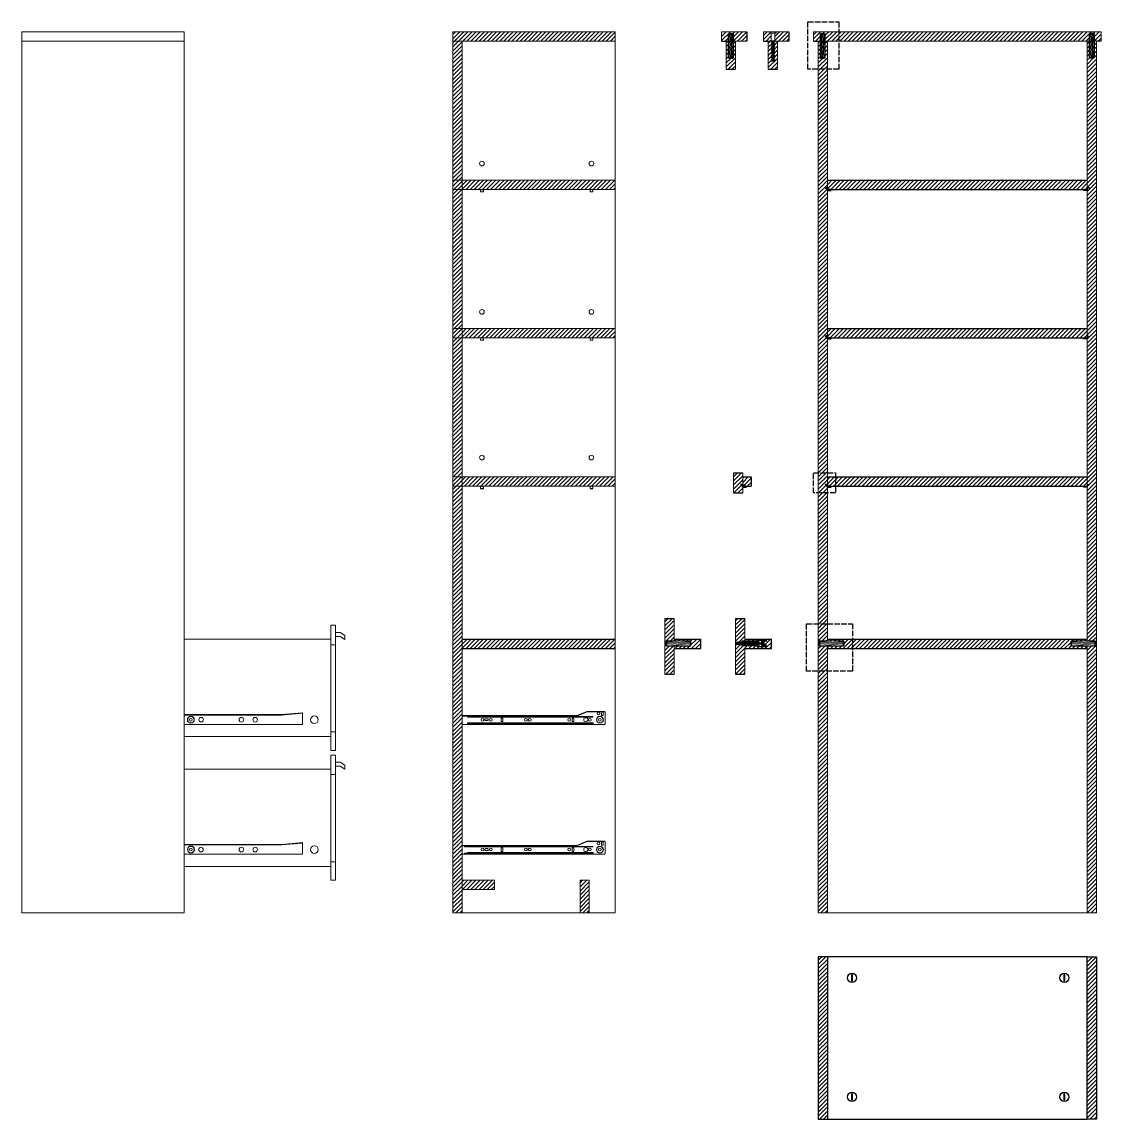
# Model space of a CAD drawing. Header units: inches. Extents: x -239 to 213, y 32 to 510.
# Drawn here: x -238 to -5.4, y 57.6 to 294.2 of the extents above; entities that cross this region are included whole.
import ezdxf

# ---------------------------------------------------------------- set-up
doc = ezdxf.new("R2010")
doc.units = ezdxf.units.IN
doc.header["$MEASUREMENT"] = 0
doc.linetypes.add('ACAD_ISO02W100', pattern=[15, 12, -3])

msp = doc.modelspace()

# ---------------------------------------------------------------- hatches: boundary and pattern name
h = msp.add_hatch()
h.set_pattern_fill('ANSI31', color=256, scale=5)
h.paths.add_polyline_path([(-110.1638, 292.0924), (-145.1638, 292.0924), (-145.1638, 290.0924), (-110.1638, 290.0924)])
h.paths.add_polyline_path([(-143.1638, 290.0924), (-145.1638, 290.0924), (-145.1638, 102.0924), (-143.1638, 102.0924)])
h = msp.add_hatch()
h.set_pattern_fill('ANSI31', color=256, scale=5)
h.paths.add_polyline_path([(-81.767, 292.0924), (-87.2051, 292.0924), (-87.2051, 290.0924), (-86.1981, 290.0921), (-85.7965, 290.0921), (-85.7965, 291.5395, -0.27850265), (-85.7065, 291.6395), (-85.6565, 291.6395), (-85.6565, 291.7395), (-84.8065, 291.7395), (-84.8065, 291.6395), (-84.7709, 291.6395, -0.41421356), (-84.6565, 291.5395), (-84.6565, 290.0921), (-81.767, 290.0921)])
h = msp.add_hatch()
h.set_pattern_fill('ANSI31', color=256, scale=5)
h.paths.add_polyline_path([(-75.1632, 290.0921), (-75.9391, 290.0921), (-75.9391, 290.0454), (-75.7592, 290.0454), (-75.7592, 289.994), (-75.9391, 289.994), (-75.9391, 289.8758), (-75.8734, 289.8758), (-75.8734, 289.8244), (-75.9391, 289.8244), (-75.9391, 289.6959), (-75.7592, 289.6959), (-75.7592, 289.6445), (-75.9391, 289.6445), (-75.9391, 289.5109), (-75.8734, 289.5109), (-75.8734, 289.4595), (-75.9391, 289.4595), (-75.9391, 289.3413), (-75.7592, 289.3413), (-75.7592, 289.2899), (-75.9391, 289.2899), (-75.9391, 289.146), (-75.8734, 289.146), (-75.8734, 289.0946), (-75.9391, 289.0946), (-75.9391, 288.9559), (-75.7592, 288.9559), (-75.7592, 288.9045), (-75.9391, 288.9045), (-75.9391, 288.7503), (-75.8734, 288.7503), (-75.8734, 288.6989), (-75.9391, 288.6989), (-75.9391, 288.555), (-75.7592, 288.555), (-75.7592, 288.5036), (-75.9391, 288.5036), (-75.9391, 288.3751), (-75.8734, 288.3751), (-75.8734, 288.3237), (-75.9391, 288.3237), (-75.9391, 288.1798), (-75.7592, 288.1798), (-75.7592, 288.1284), (-75.9391, 288.1284), (-75.9391, 287.9845), (-75.8734, 287.9845), (-75.8734, 287.9331), (-75.9391, 287.9331), (-75.9391, 287.7635), (-75.7592, 287.7635), (-75.7592, 287.7121), (-75.9391, 287.7121), (-75.9391, 287.5682), (-75.8734, 287.5682), (-75.8734, 287.5168), (-75.9391, 287.5168), (-75.9391, 287.3627), (-75.7592, 287.3627), (-75.7592, 287.3113), (-75.9391, 287.3113), (-75.9391, 287.1365), (-75.8734, 287.1365), (-75.8734, 287.0851), (-75.9391, 287.0851), (-75.9391, 286.9515), (-75.7592, 286.9515), (-75.7592, 286.9001), (-75.9391, 286.9001), (-75.9391, 286.7182), (-75.8734, 286.7182), (-75.8734, 286.6668), (-75.9391, 286.6668), (-75.9391, 286.5332), (-75.7592, 286.5332), (-75.7592, 286.4818), (-75.9391, 286.4818), (-75.9391, 286.2892), (-75.8734, 286.2892), (-75.8734, 286.2378), (-75.9391, 286.2378), (-75.9391, 286.1041), (-75.7592, 286.1041), (-75.7592, 286.0527), (-75.9391, 286.0527), (-75.9391, 285.9921), (-75.7592, 285.9921), (-75.7592, 285.7628), (-76.5144, 285.7628), (-76.5144, 285.9921), (-76.3358, 285.9921), (-76.3358, 286.0527), (-76.5165, 286.0527), (-76.5165, 286.1041), (-76.3358, 286.1041), (-76.3358, 286.2378), (-76.4023, 286.2378), (-76.4023, 286.2892), (-76.3358, 286.2892), (-76.3358, 286.4818), (-76.5165, 286.4818), (-76.5165, 286.5332), (-76.3358, 286.5332), (-76.3358, 286.6668), (-76.4023, 286.6668), (-76.4023, 286.7182), (-76.3358, 286.7182), (-76.3358, 286.9001), (-76.5165, 286.9001), (-76.5165, 286.9515), (-76.3358, 286.9515), (-76.3358, 287.0851), (-76.4023, 287.0851), (-76.4023, 287.1365), (-76.3358, 287.1365), (-76.3358, 287.3113), (-76.5165, 287.3113), (-76.5165, 287.3627), (-76.3358, 287.3627), (-76.3358, 287.5168), (-76.4023, 287.5168), (-76.4023, 287.5682), (-76.3358, 287.5682), (-76.3358, 287.7121), (-76.5165, 287.7121), (-76.5165, 287.7635), (-76.3358, 287.7635), (-76.3358, 287.9331), (-76.4023, 287.9331), (-76.4023, 287.9845), (-76.3358, 287.9845), (-76.3358, 288.1284), (-76.5165, 288.1284), (-76.5165, 288.1798), (-76.3358, 288.1798), (-76.3358, 288.3237), (-76.4023, 288.3237), (-76.4023, 288.3751), (-76.3358, 288.3751), (-76.3358, 288.5036), (-76.5165, 288.5036), (-76.5165, 288.555), (-76.3358, 288.555), (-76.3358, 288.6989), (-76.4023, 288.6989), (-76.4023, 288.7503), (-76.3358, 288.7503), (-76.3358, 288.9045), (-76.5165, 288.9045), (-76.5165, 288.9559), (-76.3358, 288.9559), (-76.3358, 289.0946), (-76.4023, 289.0946), (-76.4023, 289.146), (-76.3358, 289.146), (-76.3358, 289.2899), (-76.5165, 289.2899), (-76.5165, 289.3413), (-76.3358, 289.3413), (-76.3358, 289.4595), (-76.4023, 289.4595), (-76.4023, 289.5109), (-76.3358, 289.5109), (-76.3358, 289.6445), (-76.5165, 289.6445), (-76.5165, 289.6959), (-76.3358, 289.6959), (-76.3358, 289.8244), (-76.4023, 289.8244), (-76.4023, 289.8758), (-76.3358, 289.8758), (-76.3358, 289.994), (-76.5165, 289.994), (-76.5165, 290.0454), (-76.3358, 290.0454), (-76.3358, 290.0921), (-77.1562, 290.0921), (-77.1562, 284.0258), (-75.1632, 284.0258)])
h.paths.add_polyline_path([(-72.725, 292.0924), (-78.1632, 292.0924), (-78.1632, 290.0924), (-77.1562, 290.0921), (-76.3358, 290.0921), (-76.3358, 290.1251), (-76.5144, 290.1251), (-76.5144, 291.6732, -0.0734125), (-76.9141, 291.841, -0.19174143), (-75.3858, 291.8363, -0.06861415), (-75.7592, 291.6781), (-75.7592, 290.1251), (-75.9391, 290.1251), (-75.9391, 290.0921), (-72.725, 290.0921)])
h = msp.add_hatch()
h.set_pattern_fill('ANSI31', color=256, scale=5)
h.paths.add_polyline_path([(-5.4034, 292.0924), (-67.4034, 292.0924), (-67.4034, 290.0924), (-66.3965, 290.0921), (-6.3965, 290.0921), (-5.4034, 290.0924)])
h.paths.add_polyline_path([(-65.0048, 291.6395), (-65.8548, 291.6395), (-65.8548, 291.7395), (-65.0048, 291.7395)], flags=16)
h.paths.add_polyline_path([(-7.8292, 291.671), (-7.8292, 291.771), (-6.9792, 291.771), (-6.9792, 291.671)], flags=16)
h.paths.add_polyline_path([(-64.959, 291.5395), (-65.1919, 291.5395), (-65.2853, 290.0921), (-65.0525, 290.0921)], flags=16)
h.paths.add_polyline_path([(-65.1919, 291.5395), (-65.4247, 291.5395), (-65.5182, 290.0921), (-65.2853, 290.0921)], flags=16)
h.paths.add_polyline_path([(-65.4247, 291.5395), (-65.4248, 291.5395), (-65.6719, 291.5395), (-65.7654, 290.0921), (-65.5182, 290.0921)], flags=16)
h.paths.add_polyline_path([(-65.6719, 291.5395), (-65.8788, 291.5395), (-65.9722, 290.0921), (-65.7654, 290.0921)], flags=16)
h.paths.add_polyline_path([(-65.8788, 291.5395), (-65.9948, 291.5395), (-65.9948, 290.0921), (-65.9722, 290.0921)], flags=16)
h.paths.add_polyline_path([(-64.8548, 291.5395), (-64.959, 291.5395), (-65.0525, 290.0921), (-64.8548, 290.0921)], flags=16)
h.paths.add_polyline_path([(-64.9693, 291.6395), (-65.0048, 291.6395), (-65.9048, 291.6395, 0.27850265), (-65.9948, 291.5395), (-65.4248, 291.5395), (-64.8548, 291.5395, 0.41421356)], flags=16)
h.paths.add_polyline_path([(-6.9334, 291.571), (-7.1662, 291.571), (-7.2617, 290.0921), (-7.0289, 290.0921)], flags=16)
h.paths.add_polyline_path([(-6.8292, 291.571), (-6.9334, 291.571), (-7.0289, 290.0921), (-6.8292, 290.0921)], flags=16)
h.paths.add_polyline_path([(-7.1662, 291.571), (-7.3991, 291.571), (-7.4946, 290.0921), (-7.2617, 290.0921)], flags=16)
h.paths.add_polyline_path([(-7.3991, 291.571), (-7.3992, 291.571), (-7.6463, 291.571), (-7.7418, 290.0921), (-7.4946, 290.0921)], flags=16)
h.paths.add_polyline_path([(-7.6463, 291.571), (-7.8531, 291.571), (-7.9486, 290.0921), (-7.7418, 290.0921)], flags=16)
h.paths.add_polyline_path([(-7.8531, 291.571), (-7.9692, 291.571), (-7.9692, 290.0921), (-7.9486, 290.0921)], flags=16)
h.paths.add_polyline_path([(-6.9436, 291.671), (-6.9792, 291.671), (-7.8792, 291.671, 0.27850265), (-7.9692, 291.571), (-7.3992, 291.571), (-6.8292, 291.571, 0.41421356)], flags=16)
h = msp.add_hatch()
h.set_pattern_fill('ANSI31', color=256, scale=5)
h.set_pattern_definition([(45, (-19.8017, 0), (-0.4419417, 0.4419417), [])])
h.paths.add_polyline_path([(-85.6565, 286.3395), (-85.6565, 286.4395), (-84.8065, 286.4395), (-84.8065, 286.3395)], flags=16)
h.paths.add_polyline_path([(-86.1981, 284.0258), (-84.2051, 284.0258), (-84.2051, 290.0921), (-84.6565, 290.0921), (-84.6565, 286.5395), (-85.7965, 286.5395), (-85.7965, 290.0921), (-86.1981, 290.0921)])
h = msp.add_hatch()
h.set_pattern_fill('ANSI31', color=256, scale=5)
h.paths.add_polyline_path([(-65.8548, 286.3395), (-65.8548, 286.4395), (-65.0048, 286.4395), (-65.0048, 286.3395)], flags=16)
h.paths.add_polyline_path([(-64.8548, 290.0921), (-64.8548, 286.5395), (-65.9948, 286.5395), (-65.9948, 290.0921), (-66.3965, 290.0921), (-66.3965, 164.4202), (-64.4034, 164.4202), (-64.4034, 290.0921)])
h = msp.add_hatch()
h.set_pattern_fill('ANSI31', color=256, scale=5)
h.paths.add_polyline_path([(-6.7511, 160.7167), (-6.7511, 159.5767, 0.27850265), (-6.6511, 159.6667), (-6.6511, 160.5667), (-6.6511, 160.6167, 0.3753293)], flags=16)
h.paths.add_polyline_path([(-11.9511, 159.7167), (-11.9511, 160.5667), (-11.8511, 160.5667), (-11.8511, 159.7167)], flags=16)
h.paths.add_polyline_path([(-7.8292, 286.371), (-7.8292, 286.471), (-6.9792, 286.471), (-6.9792, 286.371)], flags=16)
h.paths.add_polyline_path([(-11.7511, 160.7167, 0.41421356), (-11.8511, 160.6022), (-11.8511, 160.5667), (-11.8511, 159.6667, 0.27850265), (-11.7511, 159.5767), (-11.7511, 160.1467)], flags=16)
h.paths.add_polyline_path([(-11.7511, 160.3796), (-11.7511, 160.1468), (-6.7511, 159.8239), (-6.7511, 160.0567)], flags=16)
h.paths.add_polyline_path([(-11.7511, 160.6125), (-11.7511, 160.3796), (-6.7511, 160.0567), (-6.7511, 160.2896)], flags=16)
h.paths.add_polyline_path([(-9.7586, 160.7167), (-11.7511, 160.7167), (-11.7511, 160.6125), (-6.7511, 160.2896), (-6.7511, 160.5224)], flags=16)
h.paths.add_polyline_path([(-11.7511, 159.8996), (-11.7511, 159.6927), (-9.9545, 159.5767), (-6.7511, 159.5767)], flags=16)
h.paths.add_polyline_path([(-11.7511, 160.1468), (-11.7511, 160.1467), (-11.7511, 159.8996), (-6.7511, 159.5767), (-6.7511, 159.8239)], flags=16)
h.paths.add_polyline_path([(-11.7511, 159.6927), (-11.7511, 159.5767), (-9.9545, 159.5767)], flags=0)
h.paths.add_polyline_path([(-6.7511, 160.7167), (-9.7586, 160.7167), (-6.7511, 160.5224)], flags=16)
h.paths.add_polyline_path([(-6.5511, 160.5667), (-6.6511, 160.5667), (-6.6511, 159.7167), (-6.5511, 159.7167)], flags=16)
h.paths.add_polyline_path([(-6.8292, 290.0921), (-6.8292, 286.571), (-7.9692, 286.571), (-7.9692, 290.0921), (-8.4034, 290.0921), (-8.4034, 161.0924), (-58.9716, 161.0924), (-58.9716, 159.0924), (-8.4034, 159.0924), (-8.4034, 102.0921), (-6.3965, 102.0921), (-6.3965, 290.0921)])
h = msp.add_hatch()
h.set_pattern_fill('ANSI31', color=256, scale=5)
h.paths.add_polyline_path([(-110.1638, 260.0924), (-145.1638, 260.0924), (-145.1638, 258.0924), (-110.1638, 258.0924)])
h = msp.add_hatch()
h.set_pattern_fill('ANSI31', color=256, scale=5)
h.paths.add_polyline_path([(-8.4034, 260.0924), (-64.4034, 260.0924), (-64.4034, 258.0924), (-8.4034, 258.0924)])
h.paths.add_polyline_path([(-8.4034, 228.0924), (-64.4034, 228.0924), (-64.4034, 226.0924), (-8.4034, 226.0924)])
h.paths.add_polyline_path([(-8.4034, 196.0924), (-64.4034, 196.0924), (-64.4034, 194.0924), (-8.4034, 194.0924)])
h = msp.add_hatch()
h.set_pattern_fill('ANSI31', color=256, scale=5)
h.paths.add_polyline_path([(-110.1638, 228.0924), (-143.1638, 228.0924), (-143.1638, 226.0924), (-110.1638, 226.0924)])
h = msp.add_hatch()
h.set_pattern_fill('ANSI31', color=256, scale=5)
h.set_pattern_definition([(45, (-18.2275, 0), (-0.4419417, 0.4419417), [])])
h.paths.add_polyline_path([(-84.624, 192.6364), (-82.6309, 192.6364), (-82.6309, 196.9697), (-84.624, 196.9697)])
h = msp.add_hatch()
h.set_pattern_fill('ANSI31', color=256, scale=5)
h.paths.add_polyline_path([(-110.1638, 196.0924), (-143.1638, 196.0924), (-143.1638, 194.0924), (-110.1638, 194.0924)])
h = msp.add_hatch()
h.set_pattern_fill('ANSI31', color=256, scale=5)
h.paths.add_polyline_path([(-80.8549, 196.0924), (-82.6309, 196.0924), (-82.6309, 194.0924), (-82.0172, 194.0924), (-80.8549, 194.0924)])
h = msp.add_hatch()
h.set_pattern_fill('ANSI31', color=256, scale=5)
h.paths.add_polyline_path([(-97.4222, 165.5768), (-99.4222, 165.5768), (-99.4222, 153.5652), (-97.4222, 153.5652), (-97.4222, 159.5767), (-99.0209, 159.5767, -0.27850265), (-99.1209, 159.6667), (-99.1209, 159.7167), (-99.2209, 159.7167), (-99.2209, 160.5667), (-99.1209, 160.5667), (-99.1209, 160.6022, -0.41421356), (-99.0209, 160.7167), (-97.4222, 160.7167)])
h = msp.add_hatch()
h.set_pattern_fill('ANSI31', color=256, scale=5)
h.paths.add_polyline_path([(-82.1794, 165.5768), (-84.1794, 165.5768), (-84.1794, 153.5652), (-82.1794, 153.5652), (-82.1794, 159.0924), (-76.479, 159.0924), (-76.479, 161.0924), (-82.1794, 161.0924)])
h.paths.add_polyline_path([(-82.8791, 160.641), (-79.4993, 160.641), (-79.4993, 160.8644), (-77.5351, 160.8644), (-77.5351, 160.774), (-77.5351, 160.6612), (-77.6552, 160.6612), (-78.0351, 160.6612), (-78.0351, 159.701), (-77.5351, 159.701), (-77.5351, 159.574), (-77.5351, 159.474), (-79.4993, 159.474), (-79.4993, 159.701), (-82.8791, 159.701), (-82.8791, 159.9367), (-82.9654, 159.9367, -0.17312761), (-82.9995, 159.879, -0.27328115), (-83.029, 159.9367), (-83.1507, 159.9367, -0.17312761), (-83.1848, 159.879, -0.27328115), (-83.2144, 159.9367), (-83.3431, 159.9367, -0.17312761), (-83.3772, 159.879, -0.27328115), (-83.4067, 159.9367), (-83.541, 159.9367, -0.17312761), (-83.5751, 159.879, -0.27328115), (-83.6046, 159.9367), (-83.7409, 159.9367, -0.17312761), (-83.775, 159.879, -0.27328115), (-83.8046, 159.9367), (-84.0427, 159.9367), (-84.0427, 160.3975), (-83.9106, 160.3975, -0.17312761), (-83.8765, 160.4553, -0.27328115), (-83.847, 160.3975), (-83.7107, 160.3975, -0.17312761), (-83.6766, 160.4553, -0.27328115), (-83.6471, 160.3975), (-83.5128, 160.3975, -0.17312761), (-83.4787, 160.4553, -0.27328115), (-83.4492, 160.3975), (-83.3205, 160.3975, -0.17312761), (-83.2864, 160.4553, -0.27328115), (-83.2568, 160.3975), (-83.1351, 160.3975, -0.17312761), (-83.101, 160.4553, -0.27328115), (-83.0715, 160.3975), (-82.8791, 160.3975)], flags=16)
h.paths.add_polyline_path([(-78.5123, 160.3212), (-78.5123, 160.641), (-78.1123, 160.641), (-78.1123, 159.701), (-78.5123, 159.701), (-78.5123, 160.0212)], flags=0)
h = msp.add_hatch()
h.set_pattern_fill('ANSI31', color=256, scale=5)
h.paths.add_polyline_path([(-64.4034, 164.4202), (-66.3965, 164.4202), (-66.3965, 154.1765), (-64.4034, 154.1765), (-64.4034, 159.5767), (-66.0021, 159.5767, -0.27850265), (-66.1021, 159.6667), (-66.1021, 159.7167), (-66.2021, 159.7167), (-66.2021, 160.5667), (-66.1021, 160.5667), (-66.1021, 160.6022, -0.41421356), (-66.0021, 160.7167), (-64.4034, 160.7167)])
h = msp.add_hatch()
h.set_pattern_fill('ANSI31', color=256, scale=5)
h.paths.add_polyline_path([(-110.1638, 161.0924), (-143.1638, 161.0924), (-143.1638, 159.0924), (-110.1638, 159.0924)])
h = msp.add_hatch()
h.set_pattern_fill('ANSI31', color=256, scale=5)
h.paths.add_polyline_path([(-91.7217, 161.0924), (-97.4222, 161.0924), (-97.4222, 160.7167), (-94.0209, 160.7167, -0.41421356), (-93.9209, 160.6022), (-93.9209, 160.5667), (-93.8209, 160.5667), (-93.8209, 159.7167), (-93.9209, 159.7167), (-93.9209, 159.6667, -0.27850265), (-94.0209, 159.5767), (-97.4222, 159.5767), (-97.4222, 159.0924), (-91.7217, 159.0924)])
h = msp.add_hatch()
h.set_pattern_fill('ANSI31', color=256, scale=5)
h.paths.add_polyline_path([(-61.0021, 161.0924), (-64.4034, 161.0924), (-64.4034, 160.7167), (-61.0021, 160.7167)])
h.paths.add_polyline_path([(-61.0021, 159.5767), (-64.4034, 159.5767), (-64.4034, 159.0924), (-61.0021, 159.0924)])
h.paths.add_polyline_path([(-58.9716, 161.0924), (-61.0021, 161.0924), (-61.0021, 159.5767, 0.27850265), (-60.9021, 159.6667), (-60.9021, 160.5667), (-60.8021, 160.5667), (-60.8021, 159.7167), (-60.9021, 159.7167), (-60.9021, 159.6667, -0.27850265), (-61.0021, 159.5767), (-61.0021, 159.0924), (-58.9716, 159.0924)])
h = msp.add_hatch()
h.set_pattern_fill('ANSI31', color=256, scale=5)
h.paths.add_polyline_path([(-64.4034, 154.1765), (-66.3965, 154.1765), (-66.3965, 102.0921), (-64.4034, 102.0921)])
h = msp.add_hatch()
h.set_pattern_fill('ANSI31', color=256, scale=5)
h.paths.add_polyline_path([(-136.1638, 109.0924), (-143.1638, 109.0924), (-143.1638, 107.0924), (-136.1638, 107.0924)])
h.paths.add_polyline_path([(-115.7301, 109.0924), (-117.7301, 109.0924), (-117.7301, 102.0924), (-115.7301, 102.0924)])
h = msp.add_hatch()
h.set_pattern_fill('ANSI31', color=256, scale=5)
h.paths.add_polyline_path([(-64.4034, 92.6074), (-66.4034, 92.6074), (-66.4034, 57.6074), (-64.4034, 57.6074)])
h.paths.add_polyline_path([(-6.4034, 92.6074), (-8.4034, 92.6074), (-8.4034, 57.6074), (-6.4034, 57.6074)])

# ---------------------------------------------------------------- linework, layer by layer
at = {"lineweight": 5}
for p, q in [((-87.2051, 292.0924), (-81.767, 292.0924)), ((-87.2051, 292.0924), (-87.2051, 290.0924)), ((-85.7965, 286.5395), (-85.4736, 291.5395)), ((-85.7965, 289.7429), (-85.6805, 291.5395)), ((-85.5493, 286.5395), (-85.2264, 291.5395)), ((-85.3164, 286.5395), (-84.9935, 291.5395)), ((-85.0836, 286.5395), (-84.7607, 291.5395)), ((-84.7709, 291.6395), (-84.8065, 291.6395)), ((-78.1632, 292.0924), (-72.725, 292.0924)), ((-78.1632, 292.0924), (-78.1632, 290.0924)), ((-67.4034, 292.0924), (-5.4034, 292.0924)), ((-67.4034, 292.0924), (-67.4034, 290.0924)), ((-65.9948, 286.5395), (-65.6719, 291.5395)), ((-65.9948, 289.7429), (-65.8788, 291.5395)), ((-65.7476, 286.5395), (-65.4247, 291.5395)), ((-65.5147, 286.5395), (-65.1919, 291.5395)), ((-65.2819, 286.5395), (-64.959, 291.5395)), ((-64.9693, 291.6395), (-65.0048, 291.6395)), ((-7.9692, 286.571), (-7.6463, 291.571)), ((-7.9692, 289.7744), (-7.8531, 291.571)), ((-7.722, 286.571), (-7.3991, 291.571)), ((-7.4891, 286.571), (-7.1662, 291.571)), ((-7.2562, 286.571), (-6.9334, 291.571)), ((-6.9436, 291.671), (-6.9792, 291.671)), ((-5.4034, 290.0924), (-5.4034, 292.0924)), ((-203.0482, 290.0924), (-238.0482, 290.0924)), ((-110.1638, 290.0924), (-145.1638, 290.0924)), ((-143.1638, 290.0924), (-143.1638, 102.0924)), ((-84.8507, 286.5395), (-84.6565, 289.547)), ((-84.2051, 290.0924), (-84.2051, 284.0258)), ((-75.7592, 290.1251), (-76.5144, 290.1251)), ((-76.3358, 290.1251), (-76.3358, 290.0454)), ((-76.3358, 289.994), (-76.3358, 289.8758)), ((-76.3358, 289.8244), (-76.3358, 289.6959)), ((-76.3358, 289.6445), (-76.3358, 289.5109)), ((-76.3358, 289.4595), (-76.3358, 289.3413)), ((-76.3358, 289.2899), (-76.3358, 289.146)), ((-76.3358, 289.0946), (-76.3358, 288.9559)), ((-76.3358, 288.9045), (-76.3358, 288.7503)), ((-76.3358, 288.6989), (-76.3358, 288.555)), ((-75.1632, 290.0924), (-75.1632, 284.0258)), ((-65.049, 286.5395), (-64.8548, 289.547)), ((-64.4034, 290.0924), (-64.4034, 160.7167)), ((-8.4034, 160.7167), (-8.4034, 290.0924)), ((-7.0234, 286.571), (-6.8292, 289.5786)), ((-84.7709, 286.4395), (-84.8065, 286.4395)), ((-76.3358, 288.5036), (-76.3358, 288.3751)), ((-76.3358, 288.3237), (-76.3358, 288.1798)), ((-76.3358, 288.1284), (-76.3358, 287.9845)), ((-76.3358, 287.9331), (-76.3358, 287.7635)), ((-76.3358, 287.7121), (-76.3358, 287.5682)), ((-76.3358, 287.5168), (-76.3358, 287.3627)), ((-76.3358, 287.3113), (-76.3358, 287.1365)), ((-76.3358, 287.0851), (-76.3358, 286.9515)), ((-76.3358, 286.9001), (-76.3358, 286.7182)), ((-76.3358, 286.6668), (-76.3358, 286.5332)), ((-76.3358, 286.4818), (-76.3358, 286.2892)), ((-64.9693, 286.4395), (-65.0048, 286.4395)), ((-6.9436, 286.471), (-6.9792, 286.471)), ((-75.7592, 285.9921), (-76.5144, 285.9921)), ((-76.3358, 286.2378), (-76.3358, 286.1041)), ((-76.3358, 286.0527), (-76.3358, 285.9921)), ((-145.1638, 260.0924), (-110.1638, 260.0924)), ((-145.1638, 258.0924), (-110.1638, 258.0924)), ((-139.1716, 257.7924), (-139.1716, 257.5924)), ((-138.5716, 257.7924), (-138.5716, 257.5924)), ((-115.575, 257.7924), (-115.575, 257.5924)), ((-114.975, 257.7924), (-114.975, 257.5924)), ((-145.1638, 228.0924), (-110.1638, 228.0924)), ((-145.1638, 226.0924), (-110.1638, 226.0924)), ((-139.1716, 225.7924), (-139.1716, 225.5924)), ((-138.5716, 225.7924), (-138.5716, 225.5924)), ((-115.575, 225.7924), (-115.575, 225.5924)), ((-114.975, 225.7924), (-114.975, 225.5924)), ((-82.6309, 196.9697), (-82.6309, 192.6364)), ((-145.1638, 196.0924), (-110.1638, 196.0924)), ((-145.1638, 194.0924), (-110.1638, 194.0924)), ((-139.1716, 193.7924), (-139.1716, 193.5924)), ((-138.5716, 193.7924), (-138.5716, 193.5924)), ((-115.575, 193.7924), (-115.575, 193.5924)), ((-114.975, 193.7924), (-114.975, 193.5924)), ((-99.4222, 153.5652), (-99.4222, 165.5768)), ((-97.4222, 165.5768), (-97.4222, 160.7167)), ((-84.1794, 153.5652), (-84.1794, 165.5768)), ((-82.1794, 165.5768), (-82.1794, 161.0924)), ((-169.4339, 162.5609), (-168.4339, 161.9149)), ((-169.4339, 161.7068), (-168.4339, 161.0609)), ((-171.4339, 159.8924), (-170.4339, 159.8924)), ((-99.1209, 160.6022), (-99.1209, 160.5667)), ((-94.0209, 160.2896), (-99.0209, 160.6125)), ((-94.0209, 160.0567), (-99.0209, 160.3796)), ((-94.0209, 159.8239), (-99.0209, 160.1468)), ((-94.0209, 159.5767), (-99.0209, 159.8996)), ((-97.2243, 159.5767), (-99.0209, 159.6927)), ((-97.4222, 159.5767), (-97.4222, 153.5652)), ((-94.0209, 160.5224), (-97.0284, 160.7167)), ((-93.9209, 160.6022), (-93.9209, 160.5667)), ((-82.1794, 159.0924), (-82.1794, 153.5652)), ((-66.1021, 160.6022), (-66.1021, 160.5667)), ((-61.0021, 160.2896), (-66.0021, 160.6125)), ((-61.0021, 160.0567), (-66.0021, 160.3796)), ((-61.0021, 159.8239), (-66.0021, 160.1468)), ((-61.0021, 159.5767), (-66.0021, 159.8996)), ((-64.2055, 159.5767), (-66.0021, 159.6927)), ((-64.4034, 159.5767), (-64.4034, 102.0924)), ((-61.0021, 160.5224), (-64.0097, 160.7167)), ((-60.9021, 160.6022), (-60.9021, 160.5667)), ((-11.8511, 160.6022), (-11.8511, 160.5667)), ((-6.7511, 160.2896), (-11.7511, 160.6125)), ((-6.7511, 160.0567), (-11.7511, 160.3796)), ((-6.7511, 159.8239), (-11.7511, 160.1468)), ((-6.7511, 159.5767), (-11.7511, 159.8996)), ((-9.9545, 159.5767), (-11.7511, 159.6927)), ((-6.7511, 160.5224), (-9.7586, 160.7167)), ((-8.4034, 102.0924), (-8.4034, 159.5767)), ((-6.6511, 160.6022), (-6.6511, 160.5667)), ((-120.6832, 144.5116), (-120.6832, 144.6116)), ((-116.2265, 145.4361), (-112.3128, 145.4361)), ((-171.4339, 141.0924), (-170.4339, 141.0924)), ((-169.4339, 134.5609), (-168.4339, 133.9149)), ((-169.4339, 133.7068), (-168.4339, 133.0609)), ((-171.4339, 131.8924), (-170.4339, 131.8924)), ((-120.6832, 116.5116), (-120.6832, 116.6116)), ((-116.2265, 117.4361), (-112.3128, 117.4361)), ((-171.4339, 113.0924), (-170.4339, 113.0924))]:
    msp.add_line(p, q, dxfattribs=at)
for p, q in [((-81.767, 292.0924), (-81.767, 290.0921)), ((-72.725, 292.0924), (-72.725, 290.0921)), ((-87.2051, 290.0924), (-86.1981, 290.0921)), ((-78.1632, 290.0924), (-77.1562, 290.0921)), ((-67.4034, 290.0924), (-66.3965, 290.0921)), ((-5.4034, 290.0924), (-6.3965, 290.0921)), ((-86.1981, 284.0258), (-84.2051, 284.0258)), ((-77.1562, 284.0258), (-75.1632, 284.0258)), ((-64.4034, 260.0924), (-8.4034, 260.0924)), ((-64.4034, 258.0924), (-8.4034, 258.0924)), ((-64.4034, 228.0924), (-8.4034, 228.0924)), ((-64.4034, 226.0924), (-8.4034, 226.0924)), ((-84.624, 196.9697), (-82.6309, 196.9697)), ((-82.6309, 196.0924), (-80.8549, 196.0924)), ((-82.6309, 194.0924), (-80.8549, 194.0924)), ((-80.8549, 196.0924), (-80.8549, 194.0924)), ((-64.4034, 196.0924), (-8.4034, 196.0924)), ((-64.4034, 194.0924), (-8.4034, 194.0924)), ((-139.1716, 193.5924), (-138.5716, 193.5924)), ((-115.575, 193.5924), (-114.975, 193.5924)), ((-84.624, 192.6364), (-82.6309, 192.6364)), ((-99.4222, 165.5768), (-97.4222, 165.5768)), ((-84.1794, 165.5768), (-82.1794, 165.5768)), ((-143.1638, 161.0924), (-110.1638, 161.0924)), ((-97.4222, 161.0924), (-91.7217, 161.0924)), ((-91.7217, 159.0924), (-91.7217, 161.0924)), ((-82.1794, 161.0924), (-76.479, 161.0924)), ((-76.479, 159.0924), (-76.479, 161.0924)), ((-64.4034, 161.0924), (-8.4034, 161.0924)), ((-143.1638, 159.0924), (-110.1638, 159.0924)), ((-97.4222, 159.0924), (-91.7217, 159.0924)), ((-79.2091, 160.211), (-82.8791, 160.211)), ((-79.2091, 160.111), (-82.8791, 160.111)), ((-82.1794, 159.0924), (-76.479, 159.0924)), ((-79.4993, 160.8644), (-77.5351, 160.8644)), ((-79.4993, 159.474), (-79.4993, 160.8644)), ((-77.5351, 159.474), (-79.4993, 159.474)), ((-79.1091, 160.3212), (-79.2091, 160.641)), ((-79.1091, 160.0212), (-79.2091, 159.701)), ((-78.4123, 160.641), (-78.4123, 159.701)), ((-78.2123, 160.641), (-78.2123, 159.701)), ((-77.5351, 159.574), (-77.5351, 159.474)), ((-64.4034, 159.0924), (-8.4034, 159.0924)), ((-99.4222, 153.5652), (-97.4222, 153.5652)), ((-84.1794, 153.5652), (-82.1794, 153.5652)), ((-59.176, 88.7363), (-59.076, 88.8563)), ((-59.076, 88.8563), (-58.976, 88.7363)), ((-13.4383, 88.7363), (-13.3383, 88.8563)), ((-13.3383, 88.8563), (-13.2383, 88.7363)), ((-59.176, 63.0717), (-59.076, 63.1917)), ((-59.076, 63.1917), (-58.976, 63.0717)), ((-13.4383, 63.0717), (-13.3383, 63.1917)), ((-13.3383, 63.1917), (-13.2383, 63.0717))]:
    msp.add_line(p, q)
at = {"linetype": 'ACAD_ISO02W100', "ltscale": 0.1}
for points in [[(-68.6211, 294.2057), (-61.9653, 294.2057), (-61.9653, 284.0258), (-68.6211, 284.0258), (-68.6211, 294.2057)], [(-67.3667, 196.9697), (-62.6274, 196.9697), (-62.6274, 192.6364), (-67.3667, 192.6364), (-67.3667, 196.9697)], [(-68.902, 164.4202), (-58.9716, 164.4202), (-58.9716, 154.1765), (-68.902, 154.1765), (-68.902, 164.4202)]]:
    msp.add_lwpolyline(points, dxfattribs=at)
at = {"lineweight": 5}
for points in [[(-203.0482, 292.0924), (-238.0482, 292.0924), (-238.0482, 102.0924), (-203.0482, 102.0924), (-203.0482, 292.0924)], [(-110.1638, 292.0924), (-145.1638, 292.0924), (-145.1638, 102.0924), (-110.1638, 102.0924), (-110.1638, 292.0924)], [(-85.2265, 291.5395), (-84.6565, 291.5395), (-84.6565, 286.5395), (-85.7965, 286.5395), (-85.7965, 291.5395), (-85.2265, 291.5395)], [(-85.6565, 291.6395), (-85.6565, 291.7395), (-84.8065, 291.7395), (-84.8065, 291.6395), (-85.7065, 291.6395)], [(-76.9063, 291.8363), (-76.9063, 291.8441)], [(-76.5144, 290.1251), (-76.5144, 291.6732), (-76.5144, 291.6732)], [(-75.7592, 291.6781), (-75.7592, 290.1251)], [(-65.4248, 291.5395), (-64.8548, 291.5395), (-64.8548, 286.5395), (-65.9948, 286.5395), (-65.9948, 291.5395), (-65.4248, 291.5395)], [(-65.8548, 291.6395), (-65.8548, 291.7395), (-65.0048, 291.7395), (-65.0048, 291.6395), (-65.9048, 291.6395)], [(-7.3992, 291.571), (-6.8292, 291.571), (-6.8292, 286.571), (-7.9692, 286.571), (-7.9692, 291.571), (-7.3992, 291.571)], [(-7.8292, 291.671), (-7.8292, 291.771), (-6.9792, 291.771), (-6.9792, 291.671), (-7.8792, 291.671)], [(-81.767, 290.0921), (-86.1981, 290.0921), (-86.1981, 284.0258)], [(-72.725, 290.0921), (-77.1562, 290.0921), (-77.1562, 284.0258)], [(-76.2105, 290.0454), (-76.5165, 290.0454), (-76.5165, 289.994), (-76.2105, 289.994)], [(-76.2105, 289.6959), (-76.5165, 289.6959), (-76.5165, 289.6445), (-76.2105, 289.6445)], [(-76.2105, 289.3413), (-76.5165, 289.3413), (-76.5165, 289.2899), (-76.2105, 289.2899)], [(-76.2105, 288.9559), (-76.5165, 288.9559), (-76.5165, 288.9045), (-76.2105, 288.9045)], [(-76.2105, 289.8758), (-76.4023, 289.8758), (-76.4023, 289.8244), (-76.2105, 289.8244)], [(-76.2105, 289.5109), (-76.4023, 289.5109), (-76.4023, 289.4595), (-76.2105, 289.4595)], [(-76.2105, 289.146), (-76.4023, 289.146), (-76.4023, 289.0946), (-76.2105, 289.0946)], [(-76.2105, 288.7503), (-76.4023, 288.7503), (-76.4023, 288.6989), (-76.2105, 288.6989)], [(-76.2105, 290.1251), (-76.2105, 285.9921)], [(-76.0652, 290.1251), (-76.0652, 285.9921)], [(-76.0652, 290.0454), (-75.7592, 290.0454), (-75.7592, 289.994), (-76.0652, 289.994)], [(-76.0652, 289.8758), (-75.8734, 289.8758), (-75.8734, 289.8244), (-76.0652, 289.8244)], [(-76.0652, 289.6959), (-75.7592, 289.6959), (-75.7592, 289.6445), (-76.0652, 289.6445)], [(-76.0652, 289.5109), (-75.8734, 289.5109), (-75.8734, 289.4595), (-76.0652, 289.4595)], [(-76.0652, 289.3413), (-75.7592, 289.3413), (-75.7592, 289.2899), (-76.0652, 289.2899)], [(-76.0652, 289.146), (-75.8734, 289.146), (-75.8734, 289.0946), (-76.0652, 289.0946)], [(-76.0652, 288.9559), (-75.7592, 288.9559), (-75.7592, 288.9045), (-76.0652, 288.9045)], [(-76.0652, 288.7503), (-75.8734, 288.7503), (-75.8734, 288.6989), (-76.0652, 288.6989)], [(-75.9391, 290.1251), (-75.9391, 290.0454)], [(-75.9391, 289.994), (-75.9391, 289.8758)], [(-75.9391, 289.8244), (-75.9391, 289.6959)], [(-75.9391, 289.6445), (-75.9391, 289.5109)], [(-75.9391, 289.4595), (-75.9391, 289.3413)], [(-75.9391, 289.2899), (-75.9391, 289.146)], [(-75.9391, 289.0946), (-75.9391, 288.9559)], [(-75.9391, 288.9045), (-75.9391, 288.7503)], [(-75.9391, 288.6989), (-75.9391, 288.555)], [(-66.3965, 102.0921), (-6.3965, 102.0921), (-6.3965, 290.0921), (-66.3965, 290.0921), (-66.3965, 102.0921)], [(-85.6565, 286.4395), (-85.6565, 286.3395), (-84.8065, 286.3395), (-84.8065, 286.4395), (-85.7065, 286.4395)], [(-76.2105, 288.555), (-76.5165, 288.555), (-76.5165, 288.5036), (-76.2105, 288.5036)], [(-76.2105, 288.1798), (-76.5165, 288.1798), (-76.5165, 288.1284), (-76.2105, 288.1284)], [(-76.2105, 287.7635), (-76.5165, 287.7635), (-76.5165, 287.7121), (-76.2105, 287.7121)], [(-76.2105, 287.3627), (-76.5165, 287.3627), (-76.5165, 287.3113), (-76.2105, 287.3113)], [(-76.2105, 286.9515), (-76.5165, 286.9515), (-76.5165, 286.9001), (-76.2105, 286.9001)], [(-76.2105, 286.5332), (-76.5165, 286.5332), (-76.5165, 286.4818), (-76.2105, 286.4818)], [(-76.2105, 288.3751), (-76.4023, 288.3751), (-76.4023, 288.3237), (-76.2105, 288.3237)], [(-76.2105, 287.9845), (-76.4023, 287.9845), (-76.4023, 287.9331), (-76.2105, 287.9331)], [(-76.2105, 287.5682), (-76.4023, 287.5682), (-76.4023, 287.5168), (-76.2105, 287.5168)], [(-76.2105, 287.1365), (-76.4023, 287.1365), (-76.4023, 287.0851), (-76.2105, 287.0851)], [(-76.2105, 286.7182), (-76.4023, 286.7182), (-76.4023, 286.6668), (-76.2105, 286.6668)], [(-76.2105, 286.2892), (-76.4023, 286.2892), (-76.4023, 286.2378), (-76.2105, 286.2378)], [(-76.0652, 288.555), (-75.7592, 288.555), (-75.7592, 288.5036), (-76.0652, 288.5036)], [(-76.0652, 288.3751), (-75.8734, 288.3751), (-75.8734, 288.3237), (-76.0652, 288.3237)], [(-76.0652, 288.1798), (-75.7592, 288.1798), (-75.7592, 288.1284), (-76.0652, 288.1284)], [(-76.0652, 287.9845), (-75.8734, 287.9845), (-75.8734, 287.9331), (-76.0652, 287.9331)], [(-76.0652, 287.7635), (-75.7592, 287.7635), (-75.7592, 287.7121), (-76.0652, 287.7121)], [(-76.0652, 287.5682), (-75.8734, 287.5682), (-75.8734, 287.5168), (-76.0652, 287.5168)], [(-76.0652, 287.3627), (-75.7592, 287.3627), (-75.7592, 287.3113), (-76.0652, 287.3113)], [(-76.0652, 287.1365), (-75.8734, 287.1365), (-75.8734, 287.0851), (-76.0652, 287.0851)], [(-76.0652, 286.9515), (-75.7592, 286.9515), (-75.7592, 286.9001), (-76.0652, 286.9001)], [(-76.0652, 286.7182), (-75.8734, 286.7182), (-75.8734, 286.6668), (-76.0652, 286.6668)], [(-76.0652, 286.5332), (-75.7592, 286.5332), (-75.7592, 286.4818), (-76.0652, 286.4818)], [(-76.0652, 286.2892), (-75.8734, 286.2892), (-75.8734, 286.2378), (-76.0652, 286.2378)], [(-75.9391, 288.5036), (-75.9391, 288.3751)], [(-75.9391, 288.3237), (-75.9391, 288.1798)], [(-75.9391, 288.1284), (-75.9391, 287.9845)], [(-75.9391, 287.9331), (-75.9391, 287.7635)], [(-75.9391, 287.7121), (-75.9391, 287.5682)], [(-75.9391, 287.5168), (-75.9391, 287.3627)], [(-75.9391, 287.3113), (-75.9391, 287.1365)], [(-75.9391, 287.0851), (-75.9391, 286.9515)], [(-75.9391, 286.9001), (-75.9391, 286.7182)], [(-75.9391, 286.6668), (-75.9391, 286.5332)], [(-75.9391, 286.4818), (-75.9391, 286.2892)], [(-65.8548, 286.4395), (-65.8548, 286.3395), (-65.0048, 286.3395), (-65.0048, 286.4395), (-65.9048, 286.4395)], [(-7.8292, 286.471), (-7.8292, 286.371), (-6.9792, 286.371), (-6.9792, 286.471), (-7.8792, 286.471)], [(-76.2105, 286.1041), (-76.5165, 286.1041), (-76.5165, 286.0527), (-76.2105, 286.0527)], [(-75.7592, 285.9921), (-75.7592, 285.7628), (-76.5144, 285.7628), (-76.5144, 285.9921)], [(-76.0652, 286.1041), (-75.7592, 286.1041), (-75.7592, 286.0527), (-76.0652, 286.0527)], [(-75.9391, 286.2378), (-75.9391, 286.1041)], [(-75.9391, 286.0527), (-75.9391, 285.9921)], [(-139.1716, 257.5924), (-138.5716, 257.5924)], [(-115.575, 257.5924), (-114.975, 257.5924)], [(-139.1716, 225.5924), (-138.5716, 225.5924)], [(-115.575, 225.5924), (-114.975, 225.5924)], [(-84.624, 196.9697), (-84.624, 192.6364)], [(-171.4339, 161.0924), (-171.4339, 164.0924), (-170.4339, 164.0924), (-170.4339, 137.0924), (-171.4339, 137.0924), (-171.4339, 140.0924)], [(-203.0482, 161.0924), (-171.4339, 161.0924), (-171.4339, 140.0924), (-203.0482, 140.0924)], [(-170.4339, 162.5609), (-169.4339, 162.5609)], [(-169.4339, 161.7068), (-170.4339, 161.7068)], [(-168.4339, 161.9149), (-168.4339, 161.0609)], [(-99.1209, 159.7167), (-99.2209, 159.7167), (-99.2209, 160.5667), (-99.1209, 160.5667), (-99.1209, 159.6667)], [(-99.0209, 160.1467), (-99.0209, 160.7167), (-94.0209, 160.7167), (-94.0209, 159.5767), (-99.0209, 159.5767), (-99.0209, 160.1467)], [(-93.9209, 159.7167), (-93.8209, 159.7167), (-93.8209, 160.5667), (-93.9209, 160.5667), (-93.9209, 159.6667)], [(-66.1021, 159.7167), (-66.2021, 159.7167), (-66.2021, 160.5667), (-66.1021, 160.5667), (-66.1021, 159.6667)], [(-66.0021, 160.1467), (-66.0021, 160.7167), (-61.0021, 160.7167), (-61.0021, 159.5767), (-66.0021, 159.5767), (-66.0021, 160.1467)], [(-60.9021, 159.7167), (-60.8021, 159.7167), (-60.8021, 160.5667), (-60.9021, 160.5667), (-60.9021, 159.6667)], [(-11.8511, 159.7167), (-11.9511, 159.7167), (-11.9511, 160.5667), (-11.8511, 160.5667), (-11.8511, 159.6667)], [(-11.7511, 160.1467), (-11.7511, 160.7167), (-6.7511, 160.7167), (-6.7511, 159.5767), (-11.7511, 159.5767), (-11.7511, 160.1467)], [(-6.6511, 159.7167), (-6.5511, 159.7167), (-6.5511, 160.5667), (-6.6511, 160.5667), (-6.6511, 159.6667)], [(-177.5474, 145.2176), (-177.5474, 142.7176), (-203.0482, 142.7176)], [(-177.5474, 145.2176), (-182.1144, 144.8368), (-203.0482, 144.8368), (-203.0482, 144.7368)], [(-203.0482, 144.7368), (-182.1144, 144.7368), (-177.5474, 145.1316)], [(-112.4856, 145.5176), (-116.2856, 145.5176), (-118.4249, 144.6116), (-143.1638, 144.6116), (-143.1638, 142.5176)], [(-143.1638, 144.5116), (-118.4249, 144.5116), (-116.2265, 145.4361)], [(-114.9508, 144.4115), (-142.0225, 144.4115), (-142.0225, 144.3116), (-114.9508, 144.3116), (-114.9508, 144.4115)], [(-113.1258, 144.7335), (-113.1258, 144.7335), (-113.1258, 145.3335)], [(-112.7258, 145.3335), (-112.7258, 145.3335), (-112.7258, 144.7335)], [(-112.2856, 142.8717), (-112.2856, 145.3636)], [(-143.1638, 142.7176), (-112.4444, 142.7176)], [(-114.897, 143.057), (-142.0225, 143.057), (-142.0225, 142.9572), (-114.897, 142.9572), (-114.897, 143.057)], [(-115.5948, 142.9572), (-142.0225, 142.9572), (-142.0225, 142.8573), (-114.897, 142.8573), (-114.897, 142.9572)], [(-138.1917, 143.9286), (-138.1917, 143.9286), (-137.5917, 143.9286)], [(-137.5917, 143.5286), (-137.5917, 143.5286), (-138.1917, 143.5286)], [(-134.7399, 143.4014), (-134.7399, 143.4014), (-134.7399, 144.0014)], [(-134.3399, 144.0014), (-134.3399, 144.0014), (-134.3399, 143.4014)], [(-119.4404, 143.4014), (-119.4404, 143.4014), (-119.4404, 144.0014)], [(-119.0404, 144.0014), (-119.0404, 144.0014), (-119.0404, 143.4014)], [(-171.4339, 133.0924), (-171.4339, 136.0924), (-170.4339, 136.0924), (-170.4339, 109.0924), (-171.4339, 109.0924), (-171.4339, 112.0924)], [(-203.0482, 133.0924), (-171.4339, 133.0924), (-171.4339, 112.0924), (-203.0482, 112.0924)], [(-170.4339, 134.5609), (-169.4339, 134.5609)], [(-169.4339, 133.7068), (-170.4339, 133.7068)], [(-168.4339, 133.9149), (-168.4339, 133.0609)], [(-177.5474, 117.2176), (-177.5474, 114.7176), (-203.0482, 114.7176)], [(-177.5474, 117.2176), (-182.1144, 116.8368), (-203.0482, 116.8368), (-203.0482, 116.7368)], [(-203.0482, 116.7368), (-182.1144, 116.7368), (-177.5474, 117.1316)], [(-112.4856, 117.5176), (-116.2856, 117.5176), (-118.4249, 116.6116), (-143.1638, 116.6116), (-143.1638, 114.5176)], [(-143.1638, 116.5116), (-118.4249, 116.5116), (-116.2265, 117.4361)], [(-142.6319, 116.5116), (-142.6319, 116.3116), (-142.1791, 116.3116), (-142.1791, 116.5116)], [(-114.9508, 116.4115), (-142.0225, 116.4115), (-142.0225, 116.3116), (-114.9508, 116.3116), (-114.9508, 116.4115)], [(-134.7399, 115.4014), (-134.7399, 115.4014), (-134.7399, 116.0014)], [(-134.3399, 116.0014), (-134.3399, 116.0014), (-134.3399, 115.4014)], [(-119.4404, 115.4014), (-119.4404, 115.4014), (-119.4404, 116.0014)], [(-119.0404, 116.0014), (-119.0404, 116.0014), (-119.0404, 115.4014)], [(-113.1258, 116.7335), (-113.1258, 116.7335), (-113.1258, 117.3335)], [(-112.7258, 117.3335), (-112.7258, 117.3335), (-112.7258, 116.7335)], [(-112.2856, 114.8717), (-112.2856, 117.3636)], [(-143.1638, 114.7176), (-112.4444, 114.7176)], [(-142.6319, 114.7176), (-142.6319, 114.9176), (-142.1791, 114.9176), (-142.1791, 114.7176)], [(-114.897, 115.057), (-142.0225, 115.057), (-142.0225, 114.9572), (-114.897, 114.9572), (-114.897, 115.057)], [(-115.5948, 114.9572), (-142.0225, 114.9572), (-142.0225, 114.8573), (-114.897, 114.8573), (-114.897, 114.9572)], [(-138.1917, 115.9286), (-138.1917, 115.9286), (-137.5917, 115.9286)], [(-137.5917, 115.5286), (-137.5917, 115.5286), (-138.1917, 115.5286)], [(-143.1638, 107.0924), (-136.1638, 107.0924), (-136.1638, 109.0924), (-143.1638, 109.0924)], [(-115.7301, 102.0924), (-115.7301, 109.0924), (-117.7301, 109.0924), (-117.7301, 102.0924)]]:
    msp.add_lwpolyline(points, dxfattribs=at)
for points in [[(-64.4534, 258.4741), (-64.8534, 258.4741), (-64.8534, 258.3741), (-64.4534, 258.3741)], [(-64.4534, 257.8424), (-64.4534, 258.6241), (-64.4034, 258.6241), (-64.4034, 257.8424), (-64.4534, 257.8424)], [(-63.7897, 258.0924), (-64.4034, 258.0924)], [(-9.0171, 258.0924), (-8.4034, 258.0924)], [(-8.3534, 257.8424), (-8.3534, 258.6241), (-8.4034, 258.6241), (-8.4034, 257.8424), (-8.3534, 257.8424)], [(-8.3534, 258.4741), (-7.9534, 258.4741), (-7.9534, 258.3741), (-8.3534, 258.3741)], [(-64.4034, 257.8424), (-63.6034, 257.8424), (-63.6034, 257.8887)], [(-8.4034, 257.8424), (-9.2034, 257.8424), (-9.2034, 257.8887)], [(-64.4534, 226.4741), (-64.8534, 226.4741), (-64.8534, 226.3741), (-64.4534, 226.3741)], [(-64.4534, 225.8424), (-64.4534, 226.6241), (-64.4034, 226.6241), (-64.4034, 225.8424), (-64.4534, 225.8424)], [(-63.7897, 226.0924), (-64.4034, 226.0924)], [(-64.4034, 225.8424), (-63.6034, 225.8424), (-63.6034, 225.8887)], [(-8.4034, 225.8424), (-9.2034, 225.8424), (-9.2034, 225.8887)], [(-9.0171, 226.0924), (-8.4034, 226.0924)], [(-8.3534, 225.8424), (-8.3534, 226.6241), (-8.4034, 226.6241), (-8.4034, 225.8424), (-8.3534, 225.8424)], [(-8.3534, 226.4741), (-7.9534, 226.4741), (-7.9534, 226.3741), (-8.3534, 226.3741)], [(-82.6809, 194.4741), (-83.0809, 194.4741), (-83.0809, 194.3741), (-82.6809, 194.3741)], [(-82.6809, 193.8424), (-82.6809, 194.6241), (-82.6309, 194.6241), (-82.6309, 193.8424), (-82.6809, 193.8424)], [(-82.0172, 194.0924), (-82.6309, 194.0924)], [(-64.4534, 194.4741), (-64.8534, 194.4741), (-64.8534, 194.3741), (-64.4534, 194.3741)], [(-64.4534, 193.8424), (-64.4534, 194.6241), (-64.4034, 194.6241), (-64.4034, 193.8424), (-64.4534, 193.8424)], [(-63.7897, 194.0924), (-64.4034, 194.0924)], [(-9.0171, 194.0924), (-8.4034, 194.0924)], [(-8.3534, 193.8424), (-8.3534, 194.6241), (-8.4034, 194.6241), (-8.4034, 193.8424), (-8.3534, 193.8424)], [(-8.3534, 194.4741), (-7.9534, 194.4741), (-7.9534, 194.3741), (-8.3534, 194.3741)], [(-82.6309, 193.8424), (-81.8309, 193.8424), (-81.8309, 193.8887)], [(-64.4034, 193.8424), (-63.6034, 193.8424), (-63.6034, 193.8887)], [(-8.4034, 193.8424), (-9.2034, 193.8424), (-9.2034, 193.8887)], [(-82.8791, 159.9367), (-84.0427, 159.9367), (-84.0427, 160.3975), (-82.8791, 160.3975)], [(-82.8791, 160.641), (-82.8791, 159.701), (-79.2091, 159.701), (-79.2091, 160.641), (-82.8791, 160.641)], [(-79.2091, 160.541), (-82.8791, 160.541)], [(-79.2091, 159.801), (-82.8791, 159.801)], [(-79.1091, 160.3212), (-78.5123, 160.3212), (-78.5123, 160.0212), (-79.1091, 160.0212)], [(-78.5123, 160.3212), (-78.5123, 160.641), (-78.1123, 160.641), (-78.1123, 159.701), (-78.5123, 159.701), (-78.5123, 160.0212)], [(-77.5351, 159.574), (-78.0351, 159.574), (-78.0351, 160.774), (-77.5351, 160.774), (-77.5351, 160.8644)], [(-77.6552, 160.774), (-77.6552, 160.6612), (-78.0351, 160.6612)], [(-77.5351, 159.574), (-77.5351, 159.701), (-78.0351, 159.701)], [(-77.5351, 160.774), (-77.5351, 160.6612), (-77.6552, 160.6612)], [(-64.4034, 92.6074), (-66.4034, 92.6074), (-66.4034, 57.6074), (-64.4034, 57.6074)], [(-64.4034, 57.6074), (-8.4034, 57.6074), (-8.4034, 92.6074), (-64.4034, 92.6074), (-64.4034, 57.6074)], [(-8.4034, 92.6074), (-6.4034, 92.6074), (-6.4034, 57.6074), (-8.4034, 57.6074)], [(-59.176, 88.7363), (-58.976, 88.7363)], [(-59.176, 88.5493), (-59.176, 87.44)], [(-58.976, 87.44), (-58.976, 88.5493)], [(-13.4383, 88.7363), (-13.2383, 88.7363)], [(-13.4383, 88.5493), (-13.4383, 87.44)], [(-13.2383, 87.44), (-13.2383, 88.5493)], [(-59.176, 63.0717), (-58.976, 63.0717)], [(-59.176, 62.8846), (-59.176, 61.7754)], [(-58.976, 61.7754), (-58.976, 62.8846)], [(-13.4383, 63.0717), (-13.2383, 63.0717)], [(-13.4383, 62.8846), (-13.4383, 61.7754)], [(-13.2383, 61.7754), (-13.2383, 62.8846)]]:
    msp.add_lwpolyline(points)
for centre, radius in [((-138.8716, 263.6643), 0.5), ((-115.275, 263.6643), 0.5), ((-138.8716, 231.6697), 0.5), ((-115.275, 231.6697), 0.5), ((-138.8716, 200.2462), 0.5), ((-115.275, 200.2462), 0.5), ((-201.6334, 143.7136), 0.7494), ((-201.6334, 143.7136), 0.6851), ((-174.9952, 143.7179), 0.8227), ((-113.4531, 143.7136), 0.7494), ((-113.4531, 143.7136), 0.6851), ((-113.7531, 145.0571), 0.3), ((-201.6334, 143.7136), 0.2949), ((-199.4062, 143.7387), 0.5), ((-190.7337, 143.7179), 0.5), ((-187.7733, 143.7179), 0.5), ((-138.7377, 143.7249), 0.3), ((-136.9746, 143.7249), 0.3), ((-129.3901, 143.7249), 0.3), ((-128.5834, 143.7249), 0.3), ((-120.0677, 143.7249), 0.3), ((-116.4917, 143.7249), 0.4421), ((-115.5948, 143.7249), 0.3), ((-113.4531, 143.7136), 0.2949), ((-201.6253, 115.7325), 0.7494), ((-201.6253, 115.7325), 0.6851), ((-201.6253, 115.7325), 0.2949), ((-199.4497, 115.7179), 0.5), ((-190.7337, 115.7179), 0.5), ((-187.7733, 115.7179), 0.5), ((-174.9952, 115.7179), 0.8227), ((-138.7377, 115.7249), 0.3), ((-136.9746, 115.7249), 0.3), ((-129.3901, 115.7249), 0.3), ((-128.5834, 115.7249), 0.3), ((-120.0677, 115.7249), 0.3), ((-116.4917, 115.7249), 0.4421), ((-115.5948, 115.7249), 0.3), ((-113.4531, 115.7136), 0.7494), ((-113.4531, 115.7136), 0.6851), ((-113.7531, 117.0571), 0.3), ((-113.4531, 115.7136), 0.2949)]:
    msp.add_circle(centre, radius, dxfattribs=at)
for centre in [(-59.076, 88.0692), (-13.3383, 88.0692), (-59.076, 62.4046), (-13.3383, 62.4046)]:
    msp.add_circle(centre, 0.9821)
for centre, radius, start, end in [((-85.6687, 291.515), 0.1301, 106.887465, 169.13811), ((-84.7637, 291.5323), 0.1075, 3.85483, 93.85483), ((-76.1559, 289.9193), 2.0659, 68.115374, 111.299229), ((-76.1461, 293.111), 1.4842, 239.189999, 300.810001), ((-65.867, 291.515), 0.1301, 106.887465, 169.13811), ((-64.962, 291.5323), 0.1075, 3.85483, 93.85483), ((-7.8414, 291.5465), 0.1301, 106.887465, 169.13811), ((-6.9364, 291.5638), 0.1075, 3.85483, 93.85483), ((-85.6687, 286.564), 0.1301, 190.86189, 253.112535), ((-84.7637, 286.5467), 0.1075, 266.14517, 356.14517), ((-65.867, 286.564), 0.1301, 190.86189, 253.112535), ((-64.962, 286.5467), 0.1075, 266.14517, 356.14517), ((-7.8414, 286.5955), 0.1301, 190.86189, 253.112535), ((-6.9364, 286.5782), 0.1075, 266.14517, 356.14517), ((-138.8716, 257.7924), 0.3, 0, 180), ((-115.275, 257.7924), 0.3, 0, 180), ((-138.8716, 225.7924), 0.3, 0, 180), ((-115.275, 225.7924), 0.3, 0, 180), ((-138.8716, 193.7924), 0.3, 0, 180), ((-115.275, 193.7924), 0.3, 0, 180), ((-99.0137, 160.6094), 0.1075, 93.85483, 183.85483), ((-98.9964, 159.7045), 0.1301, 196.887465, 259.13811), ((-94.0281, 160.6094), 0.1075, 356.14517, 86.14517), ((-94.0454, 159.7045), 0.1301, 280.86189, 343.112535), ((-65.9949, 160.6094), 0.1075, 93.85483, 183.85483), ((-65.9776, 159.7045), 0.1301, 196.887465, 259.13811), ((-61.0094, 160.6094), 0.1075, 356.14517, 86.14517), ((-61.0267, 159.7045), 0.1301, 280.86189, 343.112535), ((-11.7438, 160.6094), 0.1075, 93.85483, 183.85483), ((-11.7265, 159.7045), 0.1301, 196.887465, 259.13811), ((-6.7583, 160.6094), 0.1075, 356.14517, 86.14517), ((-6.7756, 159.7045), 0.1301, 280.86189, 343.112535), ((-112.9258, 145.1499), 0.2715, 42.55454, 137.44546), ((-112.9258, 144.9171), 0.2715, 222.55454, 317.44546), ((-112.465, 145.3375), 0.1813, 8.259394, 96.513407), ((-138.0081, 143.7286), 0.2715, 132.55454, 227.44546), ((-137.7753, 143.7286), 0.2715, 312.55454, 47.44546), ((-134.5399, 143.8178), 0.2715, 42.55454, 137.44546), ((-134.5399, 143.585), 0.2715, 222.55454, 317.44546), ((-119.2404, 143.8178), 0.2715, 42.55454, 137.44546), ((-119.2404, 143.585), 0.2715, 222.55454, 317.44546), ((-112.465, 142.8978), 0.1813, 263.486593, 351.740606), ((-134.5399, 115.8178), 0.2715, 42.55454, 137.44546), ((-119.2404, 115.8178), 0.2715, 42.55454, 137.44546), ((-112.9258, 117.1499), 0.2715, 42.55454, 137.44546), ((-112.9258, 116.9171), 0.2715, 222.55454, 317.44546), ((-112.465, 117.3375), 0.1813, 8.259394, 96.513407), ((-138.0081, 115.7286), 0.2715, 132.55454, 227.44546), ((-137.7753, 115.7286), 0.2715, 312.55454, 47.44546), ((-134.5399, 115.585), 0.2715, 222.55454, 317.44546), ((-119.2404, 115.585), 0.2715, 222.55454, 317.44546), ((-112.465, 114.8978), 0.1813, 263.486593, 351.740606)]:
    msp.add_arc(centre, radius, start, end, dxfattribs=at)
for centre, radius, start, end in [((-63.8332, 257.8656), 0.231, 354.244241, 79.141666), ((-8.9736, 257.8656), 0.231, 100.858334, 185.755759), ((-63.8332, 225.8656), 0.231, 354.244241, 79.141666), ((-8.9736, 225.8656), 0.231, 100.858334, 185.755759), ((-82.0607, 193.8656), 0.231, 354.244241, 79.141666), ((-63.8332, 193.8656), 0.231, 354.244241, 79.141666), ((-8.9736, 193.8656), 0.231, 100.858334, 185.755759), ((-83.8127, 160.3787), 0.0997, 129.787118, 169.075599), ((-82.4288, 160.3877), 1.4478, 179.61062, 198.14866), ((-83.9106, 160.4014), 0.0637, 356.527581, 57.666191), ((-82.2133, 160.4314), 1.6341, 181.186823, 197.620001), ((-83.7409, 159.9329), 0.0637, 176.527581, 237.666191), ((-83.8388, 159.9556), 0.0997, 309.787118, 349.075599), ((-83.6128, 160.3787), 0.0997, 129.787118, 169.075599), ((-83.7107, 160.4014), 0.0637, 356.527581, 57.666191), ((-82.2288, 160.3877), 1.4478, 179.61062, 198.14866), ((-82.0133, 160.4314), 1.6341, 181.186823, 197.620001), ((-83.541, 159.9329), 0.0637, 176.527581, 237.666191), ((-83.6389, 159.9556), 0.0997, 309.787118, 349.075599), ((-83.4149, 160.3787), 0.0997, 129.787118, 169.075599), ((-82.031, 160.3877), 1.4478, 179.61062, 198.14866), ((-83.5128, 160.4014), 0.0637, 356.527581, 57.666191), ((-81.8155, 160.4314), 1.6341, 181.186823, 197.620001), ((-83.3431, 159.9329), 0.0637, 176.527581, 237.666191), ((-83.441, 159.9556), 0.0997, 309.787118, 349.075599), ((-83.2226, 160.3787), 0.0997, 129.787118, 169.075599), ((-83.3205, 160.4014), 0.0637, 356.527581, 57.666191), ((-81.8386, 160.3877), 1.4478, 179.61062, 198.14866), ((-81.6231, 160.4314), 1.6341, 181.186823, 197.620001), ((-83.1507, 159.9329), 0.0637, 176.527581, 237.666191), ((-83.2487, 159.9556), 0.0997, 309.787118, 349.075599), ((-83.0372, 160.3787), 0.0997, 129.787118, 169.075599), ((-83.1351, 160.4014), 0.0637, 356.527581, 57.666191), ((-81.6533, 160.3877), 1.4478, 179.61062, 198.14866), ((-81.4377, 160.4314), 1.6341, 181.186823, 197.620001), ((-82.9654, 159.9329), 0.0637, 176.527581, 237.666191), ((-83.0633, 159.9556), 0.0997, 309.787118, 349.075599), ((-59.076, 88.52), 0.1042, 16.295268, 163.704732), ((-13.3383, 88.52), 0.1042, 16.295268, 163.704732), ((-59.076, 87.4693), 0.1042, 196.295268, 343.704732), ((-13.3383, 87.4693), 0.1042, 196.295268, 343.704732), ((-59.076, 62.8554), 0.1042, 16.295268, 163.704732), ((-59.076, 61.8046), 0.1042, 196.295268, 343.704732), ((-13.3383, 62.8554), 0.1042, 16.295268, 163.704732), ((-13.3383, 61.8046), 0.1042, 196.295268, 343.704732)]:
    msp.add_arc(centre, radius, start, end)

doc.saveas('drawing.dxf')
